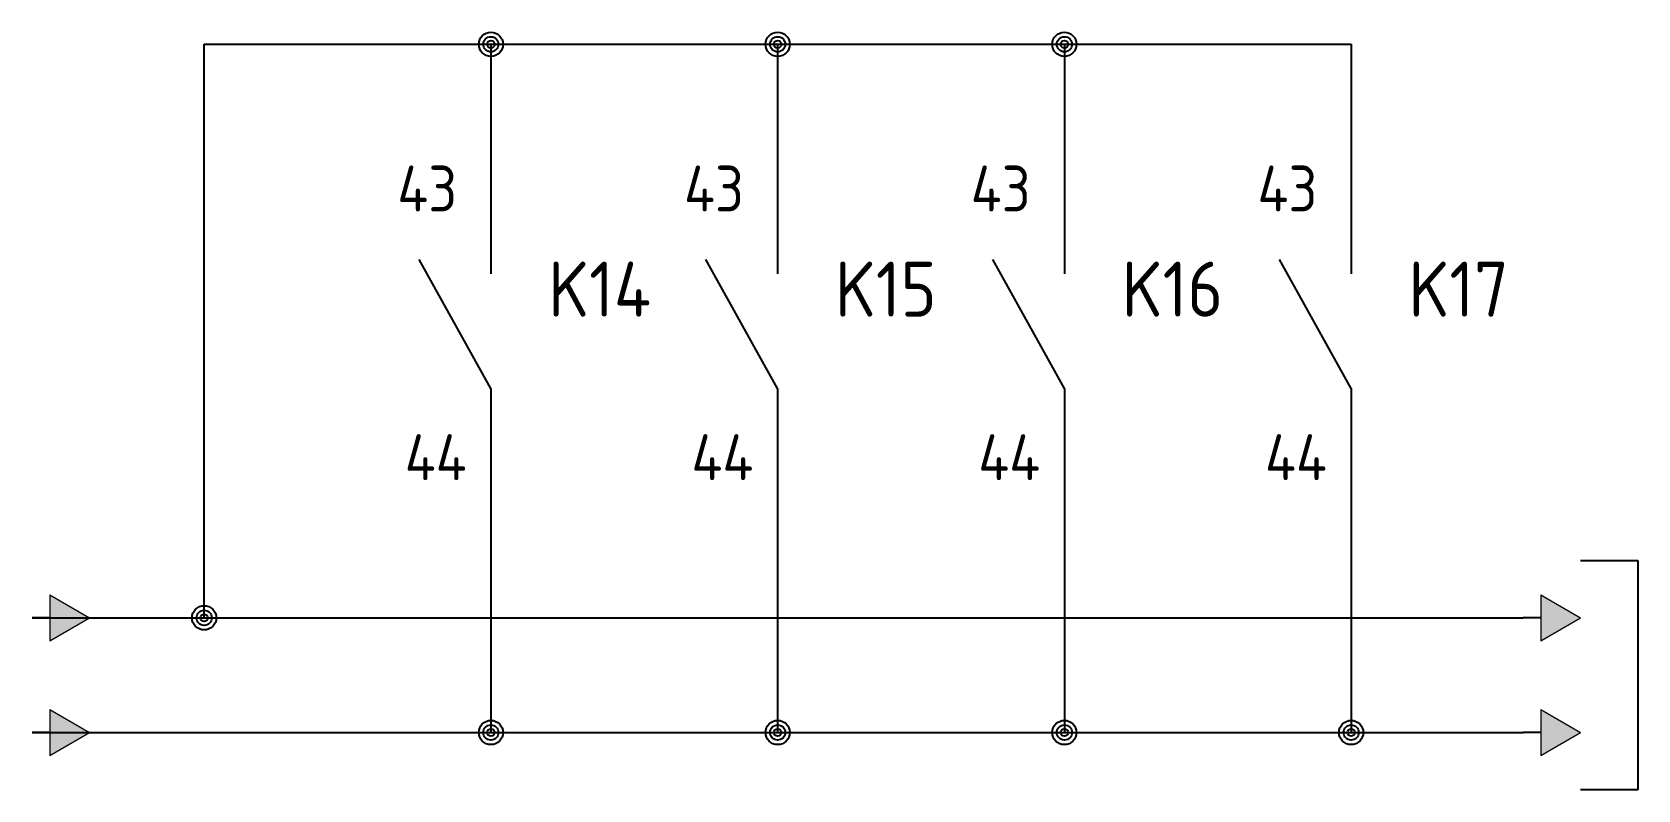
# Model space of a CAD drawing. Header units: millimetres. Extents: x 0 to 556, y 1 to 306.
# Drawn here: x 230 to 300, y 70 to 103 of the extents above; entities that cross this region are included whole.
import ezdxf
from ezdxf.enums import TextEntityAlignment as Align

# ---------------------------------------------------------------- set-up
doc = ezdxf.new("R2010")
doc.units = ezdxf.units.MM
for name, color, linetype in [('SYMS', 7, 'Continuous'), ('TAGS', 7, 'Continuous'), ('TERMS', 7, 'Continuous'), ('WIRE_YELLOW', 2, 'Continuous')]:
    doc.layers.add(name, color=color, linetype=linetype)
doc.styles.add('WD', font='ISOCP2.shx')
doc.styles.add('WD_IEC', font='ISOCP2.shx', dxfattribs={"width": 1.1, "height": 2.4, "bigfont": 'whgtxt.shx'})

# ---------------------------------------------------------------- blocks, each defined once
blk = doc.blocks.new('WDDOT')
for radius in [0.529, 0.33, 0.164]:
    blk.add_circle((0, 0), radius)
blk = doc.blocks.new('VB421_AUXCONTACT1')
for p, q in [((0, 7.5), (0, 2.5)), ((0, -2.5), (-3.125, 3.125)), ((0, -2.5), (0, -7.5))]:
    blk.add_line(p, q)
at = {"style": 'WD_IEC', "flags": 1}
for tag, p, height in [('X2TERM01', (0, 7.5), 0.34), ('X4LINK', (-2.752, 0), 0.32), ('X1LINK', (0, 0), 0.34), ('X8TERM02', (0, -7.5), 0.34)]:
    blk.add_attdef(tag, p, '', height=height, dxfattribs=at)
at = {"linetype": 'Continuous', "style": 'WD_IEC'}
for tag, p in [('TERM01', (-1.47, 5.211)), ('TERM02', (-1.058, -6.5))]:
    blk.add_attdef(tag, text='', height=2, dxfattribs=at).set_placement(p, align=Align.RIGHT)
at = {"style": 'WD_IEC'}
for tag, p in [('TAG2', (2.5, 0.625)), ('TEXT1', (2.5, -2.888)), ('TEXT2', (2.5, -6.088))]:
    blk.add_attdef(tag, p, '', height=2.4, dxfattribs=at)
for tag, p in [('INST', (-2.427, -9.124)), ('LOC', (-2.581, -10.733))]:
    blk.add_attdef(tag, text='', height=1, dxfattribs=at).set_placement(p, align=Align.RIGHT)
at = {"style": 'WD_IEC', "flags": 1}
for tag, p in [('XREF', (-2.581, -12.189)), ('FAMILY', (-2.529, -13.644)), ('CONTACT', (-2.597, -15.237))]:
    blk.add_attdef(tag, text='', height=1, dxfattribs=at).set_placement(p, align=Align.RIGHT)
blk = doc.blocks.new('HONF1N')
blk.add_hatch(color=256).paths.add_polyline_path([(0.768, 1), (0.768, -1), (2.5, 0)])
at = {"lineweight": 0, "flags": 128}
for points in [[(0.768, 1), (2.5, 0)], [(0.768, 1), (0.768, -1), (2.5, 0)]]:
    blk.add_lwpolyline(points, dxfattribs=at)
at = {"flags": 128}
blk.add_lwpolyline([(0.768, 0), (0, 0)], dxfattribs=at)
at = {"style": 'WD', "flags": 1}
for tag, p in [('X2TERM01', (0.768, 0)), ('X8TERM02', (2.5, 0))]:
    blk.add_attdef(tag, p, '', height=0.08, rotation=90, dxfattribs=at)

msp = doc.modelspace()

# ---------------------------------------------------------------- linework, layer by layer
at = {"linetype": 'Continuous'}
for p, q in [((297.5, 80), (300, 80)), ((300, 80), (300, 70)), ((300, 70), (297.5, 70))]:
    msp.add_line(p, q, dxfattribs=at)
at = {"layer": 'WIRE_YELLOW', "linetype": 'Continuous'}
for p, q in [((237.5, 77.5), (237.5, 102.5)), ((237.5, 102.5), (262.5, 102.5)), ((250, 102.5), (250, 97.5)), ((262.5, 102.5), (262.5, 97.5)), ((262.5, 102.5), (275, 102.5)), ((275, 102.5), (275, 97.5)), ((275, 102.5), (287.5, 102.5)), ((287.5, 102.5), (287.5, 97.5)), ((250, 82.5), (250, 72.5)), ((262.5, 82.5), (262.5, 72.5)), ((275, 82.5), (275, 72.5)), ((287.5, 82.5), (287.5, 72.5)), ((230, 77.5), (295, 77.5)), ((230, 72.5), (295, 72.5))]:
    msp.add_line(p, q, dxfattribs=at)

# ---------------------------------------------------------------- block references
at = {"layer": 'SYMS', "linetype": 'Continuous'}
for name, p in [('WDDOT', (250, 102.5)), ('WDDOT', (262.5, 102.5)), ('WDDOT', (275, 102.5)), ('HONF1N', (230, 77.5)), ('HONF1N', (295, 77.5)), ('WDDOT', (237.5, 77.5)), ('HONF1N', (230, 72.5)), ('WDDOT', (250, 72.5)), ('WDDOT', (262.5, 72.5)), ('WDDOT', (275, 72.5)), ('WDDOT', (287.5, 72.5)), ('HONF1N', (295, 72.5))]:
    msp.add_blockref(name, p, dxfattribs=at)
ref = msp.add_blockref('VB421_AUXCONTACT1', (250, 90), dxfattribs=at)
ref.add_attrib('TERM02', '44', dxfattribs={"layer": 'TERMS', "linetype": 'Continuous', "height": 2, "style": 'WD_IEC'}).set_placement((248.942, 83.5), align=Align.RIGHT)
ref.add_attrib('TERM01', '43', dxfattribs={"layer": 'TERMS', "linetype": 'Continuous', "height": 2, "style": 'WD_IEC'}).set_placement((248.53, 95.211), align=Align.RIGHT)
ref.add_attrib('TAG2', 'K14', (252.5, 90.625), dxfattribs={"layer": 'TAGS', "height": 2.4, "style": 'WD_IEC'})
ref = msp.add_blockref('VB421_AUXCONTACT1', (262.5, 90), dxfattribs=at)
ref.add_attrib('TERM02', '44', dxfattribs={"layer": 'TERMS', "linetype": 'Continuous', "height": 2, "style": 'WD_IEC'}).set_placement((261.442, 83.5), align=Align.RIGHT)
ref.add_attrib('TERM01', '43', dxfattribs={"layer": 'TERMS', "linetype": 'Continuous', "height": 2, "style": 'WD_IEC'}).set_placement((261.03, 95.211), align=Align.RIGHT)
ref.add_attrib('TAG2', 'K15', (265, 90.625), dxfattribs={"layer": 'TAGS', "height": 2.4, "style": 'WD_IEC'})
ref = msp.add_blockref('VB421_AUXCONTACT1', (275, 90), dxfattribs=at)
ref.add_attrib('TERM02', '44', dxfattribs={"layer": 'TERMS', "linetype": 'Continuous', "height": 2, "style": 'WD_IEC'}).set_placement((273.942, 83.5), align=Align.RIGHT)
ref.add_attrib('TERM01', '43', dxfattribs={"layer": 'TERMS', "linetype": 'Continuous', "height": 2, "style": 'WD_IEC'}).set_placement((273.53, 95.211), align=Align.RIGHT)
ref.add_attrib('TAG2', 'K16', (277.5, 90.625), dxfattribs={"layer": 'TAGS', "height": 2.4, "style": 'WD_IEC'})
ref = msp.add_blockref('VB421_AUXCONTACT1', (287.5, 90), dxfattribs=at)
ref.add_attrib('TERM02', '44', dxfattribs={"layer": 'TERMS', "linetype": 'Continuous', "height": 2, "style": 'WD_IEC'}).set_placement((286.442, 83.5), align=Align.RIGHT)
ref.add_attrib('TERM01', '43', dxfattribs={"layer": 'TERMS', "linetype": 'Continuous', "height": 2, "style": 'WD_IEC'}).set_placement((286.03, 95.211), align=Align.RIGHT)
ref.add_attrib('TAG2', 'K17', (290, 90.625), dxfattribs={"layer": 'TAGS', "height": 2.4, "style": 'WD_IEC'})

doc.saveas('drawing.dxf')
